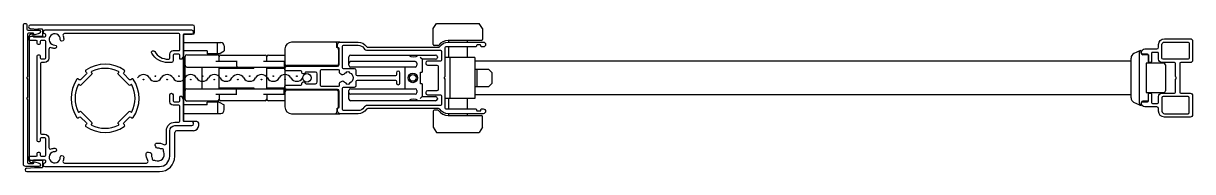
# Model space of a CAD drawing. Header units: inches. Extents: x 1985 to 11287, y 379 to 3234.
# Drawn here: x 7839.33 to 7852.86, y 1600.42 to 1602.13 of the extents above; entities that cross this region are included whole.
import ezdxf

# ---------------------------------------------------------------- set-up
doc = ezdxf.new("R2010")
doc.units = ezdxf.units.IN
doc.header["$MEASUREMENT"] = 0
doc.layers.get('0').update_dxf_attribs({"linetype": 'CONTINUOUS'})
doc.layers.add('screen 99', color=4, linetype='CONTINUOUS')

# ---------------------------------------------------------------- blocks, each defined once
blk = doc.blocks.new('_Screen01')
for centre in [(5.2, 0.5), (1.73, -0.5)]:
    blk.add_circle(centre, 0.1)
for centre, start, end in [((1.73, -1), 30, 150), ((5.2, 1), 210, 330)]:
    blk.add_arc(centre, 2, start, end)

msp = doc.modelspace()

# ---------------------------------------------------------------- linework, layer by layer
at = {"layer": 'screen 99'}
for p, q in [((7839.411431, 1602.072424), (7839.502287, 1602.064475)), ((7841.295033, 1602.111719), (7839.413147, 1602.111719)), ((7839.554879, 1602.064475), (7839.502287, 1602.064475)), ((7839.554879, 1602.064475), (7839.554879, 1601.981798)), ((7841.314718, 1602.025105), (7841.314718, 1602.092034)), ((7844.075475, 1602.072349), (7844.114845, 1602.131404)), ((7844.075475, 1601.88731), (7844.075475, 1602.072349)), ((7844.114845, 1602.131404), (7844.60697, 1602.131404)), ((7844.64634, 1602.072349), (7844.60697, 1602.131404)), ((7844.64634, 1602.072349), (7844.64634, 1601.946365)), ((7839.401336, 1601.962113), (7839.401336, 1600.568415)), ((7839.554879, 1601.981798), (7839.421021, 1601.981798)), ((7841.184797, 1602.00542), (7841.184797, 1600.997548)), ((7841.295033, 1602.00542), (7841.184797, 1602.00542)), ((7841.184797, 1601.009359), (7841.184797, 1601.993609)), ((7841.184797, 1601.910932), (7841.617867, 1601.910932)), ((7841.578497, 1601.781011), (7841.578497, 1601.910932)), ((7842.996737, 1601.914869), (7842.437683, 1601.914869)), ((7842.961304, 1601.854665), (7842.961304, 1601.895184)), ((7844.634529, 1601.934554), (7844.248703, 1601.934554)), ((7844.25264, 1601.934554), (7844.25264, 1601.914869)), ((7844.469175, 1601.934554), (7844.469175, 1601.914869)), ((7841.460387, 1601.812507), (7841.184797, 1601.812507)), ((7841.224167, 1601.7692), (7841.578497, 1601.7692)), ((7841.460387, 1601.812507), (7841.460387, 1601.781011)), ((7841.598182, 1601.781011), (7841.460387, 1601.781011)), ((7841.511568, 1601.7692), (7841.511568, 1601.781011)), ((7841.570623, 1601.781011), (7841.570623, 1601.7692)), ((7841.598182, 1601.781011), (7841.657237, 1601.812507)), ((7841.617867, 1601.765263), (7842.129677, 1601.765263)), ((7841.657237, 1601.871562), (7841.657237, 1601.812507)), ((7842.169047, 1601.765263), (7842.358943, 1601.765263)), ((7842.358943, 1601.836129), (7842.358943, 1601.166839)), ((7842.980989, 1601.828255), (7842.980989, 1601.662901)), ((7843.118784, 1601.765263), (7844.103034, 1601.765263)), ((7844.129613, 1601.875499), (7844.087286, 1601.875499)), ((7844.25264, 1601.859751), (7844.25264, 1601.737704)), ((7844.469175, 1601.859751), (7844.469175, 1601.737704)), ((7852.248012, 1601.815337), (7852.180802, 1601.783996)), ((7852.245129, 1601.206209), (7852.245129, 1601.796759)), ((7852.264814, 1601.788885), (7852.264814, 1601.804633)), ((7852.347491, 1601.7692), (7852.284499, 1601.7692)), ((7852.347491, 1601.7692), (7852.347491, 1601.670775)), ((7841.168439, 1601.718019), (7841.145427, 1601.718019)), ((7841.204482, 1601.253453), (7841.204482, 1601.749515)), ((7841.224167, 1601.627468), (7842.358943, 1601.627468)), ((7841.401332, 1601.3755), (7841.401332, 1601.627468)), ((7841.798969, 1601.69046), (7841.558812, 1601.69046)), ((7841.598182, 1601.69046), (7841.598182, 1601.749515)), ((7841.598182, 1601.3755), (7841.598182, 1601.627468)), ((7841.798969, 1601.698334), (7841.798969, 1601.647153)), ((7841.999756, 1601.627468), (7841.999756, 1601.615657)), ((7842.350149, 1601.69046), (7842.109992, 1601.69046)), ((7842.149362, 1601.69046), (7842.149362, 1601.745578)), ((7842.149362, 1601.3755), (7842.149362, 1601.627468)), ((7842.350149, 1601.698334), (7842.350149, 1601.647153)), ((7842.961304, 1601.643216), (7842.378628, 1601.643216)), ((7843.099099, 1601.647153), (7843.099099, 1601.745578)), ((7843.866814, 1601.69046), (7843.118784, 1601.69046)), ((7843.866814, 1601.627468), (7843.118784, 1601.627468)), ((7843.748704, 1601.3755), (7843.748704, 1601.627468)), ((7843.886499, 1601.670775), (7843.886499, 1601.647153)), ((7843.945554, 1601.718019), (7843.925588, 1601.737704)), ((7844.103034, 1601.718019), (7843.945554, 1601.718019)), ((7843.945554, 1601.718019), (7843.945554, 1601.568413)), ((7844.122719, 1601.745578), (7844.122719, 1601.737704)), ((7844.555789, 1601.737704), (7844.209333, 1601.737704)), ((7844.268388, 1601.737704), (7844.268388, 1601.265264)), ((7844.555789, 1601.737704), (7844.555789, 1601.265264)), ((7852.146704, 1601.272493), (7852.146704, 1601.730474)), ((7852.323869, 1601.670775), (7852.323869, 1601.332193)), ((7852.524656, 1601.670775), (7852.323869, 1601.670775)), ((7852.544341, 1601.65109), (7852.544341, 1601.351878)), ((7841.598182, 1601.615657), (7841.999756, 1601.615657)), ((7842.149362, 1601.615657), (7842.358943, 1601.615657)), ((7843.929806, 1601.568413), (7843.945554, 1601.568413)), ((7843.929806, 1601.434555), (7843.929806, 1601.568413)), ((7844.579411, 1601.599909), (7844.579411, 1601.403059)), ((7844.756576, 1601.560539), (7844.717206, 1601.599909)), ((7841.224167, 1601.3755), (7842.358943, 1601.3755)), ((7841.598182, 1601.387311), (7841.999756, 1601.387311)), ((7841.798969, 1601.304634), (7841.798969, 1601.355815)), ((7841.999756, 1601.387311), (7841.999756, 1601.3755)), ((7842.149362, 1601.387311), (7842.358943, 1601.387311)), ((7842.350149, 1601.304634), (7842.350149, 1601.355815)), ((7842.961304, 1601.359752), (7842.378628, 1601.359752)), ((7843.099099, 1601.25739), (7843.099099, 1601.355815)), ((7843.118784, 1601.3755), (7843.866814, 1601.3755)), ((7843.886499, 1601.355815), (7843.886499, 1601.332193)), ((7843.945554, 1601.434555), (7843.929806, 1601.434555)), ((7843.945554, 1601.434555), (7843.945554, 1601.284949)), ((7844.756576, 1601.442429), (7844.717206, 1601.403059)), ((7841.168439, 1601.284949), (7841.145427, 1601.284949)), ((7841.578497, 1601.233768), (7841.224167, 1601.233768)), ((7841.598182, 1601.221957), (7841.460387, 1601.221957)), ((7841.460387, 1601.190461), (7841.460387, 1601.221957)), ((7841.511568, 1601.221957), (7841.511568, 1601.233768)), ((7841.558812, 1601.312508), (7841.798969, 1601.312508)), ((7841.570623, 1601.233768), (7841.570623, 1601.221957)), ((7841.578497, 1601.221957), (7841.578497, 1601.092036)), ((7841.598182, 1601.312508), (7841.598182, 1601.253453)), ((7841.598182, 1601.221957), (7841.657237, 1601.190461)), ((7842.129677, 1601.237705), (7841.617867, 1601.237705)), ((7842.109992, 1601.312508), (7842.350149, 1601.312508)), ((7842.149362, 1601.312508), (7842.149362, 1601.25739)), ((7842.358943, 1601.237705), (7842.169047, 1601.237705)), ((7842.980989, 1601.174713), (7842.980989, 1601.340067)), ((7843.866814, 1601.312508), (7843.118784, 1601.312508)), ((7844.103034, 1601.237705), (7843.118784, 1601.237705)), ((7843.945554, 1601.284949), (7843.925588, 1601.265264)), ((7843.945554, 1601.284949), (7844.103034, 1601.284949)), ((7844.122719, 1601.265264), (7844.122719, 1601.25739)), ((7844.555789, 1601.265264), (7844.209333, 1601.265264)), ((7844.25264, 1601.265264), (7844.25264, 1601.143217)), ((7844.469175, 1601.265264), (7844.469175, 1601.143217)), ((7852.248012, 1601.18763), (7852.180802, 1601.218971)), ((7852.264814, 1601.214083), (7852.264814, 1601.198335)), ((7852.347491, 1601.233768), (7852.284499, 1601.233768)), ((7852.323869, 1601.332193), (7852.524656, 1601.332193)), ((7852.347491, 1601.233768), (7852.347491, 1601.332193)), ((7841.460387, 1601.190461), (7841.184797, 1601.190461)), ((7841.184797, 1601.092036), (7841.617867, 1601.092036)), ((7841.657237, 1601.131406), (7841.657237, 1601.190461)), ((7842.437683, 1601.088099), (7842.996737, 1601.088099)), ((7842.961304, 1601.148302), (7842.961304, 1601.107784)), ((7844.075475, 1601.115658), (7844.075475, 1600.930619)), ((7844.129613, 1601.127469), (7844.087286, 1601.127469)), ((7844.25264, 1601.088099), (7844.25264, 1601.068414)), ((7844.469175, 1601.088099), (7844.469175, 1601.068414)), ((7841.342277, 1600.997548), (7841.184797, 1600.997548)), ((7841.361962, 1600.950304), (7841.361962, 1600.977863)), ((7844.248703, 1601.068414), (7844.634529, 1601.068414)), ((7844.64634, 1600.930619), (7844.64634, 1601.056603)), ((7841.086372, 1600.595974), (7841.086372, 1600.871564)), ((7841.302907, 1600.891249), (7841.106057, 1600.891249)), ((7844.075475, 1600.930619), (7844.114845, 1600.871564)), ((7844.114845, 1600.871564), (7844.60697, 1600.871564)), ((7844.64634, 1600.930619), (7844.60697, 1600.871564)), ((7839.554879, 1600.54873), (7839.421021, 1600.54873)), ((7839.554879, 1600.54873), (7839.554879, 1600.466053)), ((7839.372061, 1600.458104), (7839.462917, 1600.466053)), ((7839.373777, 1600.418809), (7840.909207, 1600.418809)), ((7839.462917, 1600.466053), (7839.554879, 1600.466053))]:
    msp.add_line(p, q, dxfattribs=at)
for points in [[(7839.361966, 1600.477864, -0.414213562), (7839.334407, 1600.505423), (7839.334407, 1602.119593, -0.414213562), (7839.346218, 1602.131404), (7839.361966, 1602.131404, -0.414213562), (7839.373777, 1602.119593), (7839.373777, 1602.064475, 0.414213562), (7839.385588, 1602.052664), (7839.511572, 1602.052664, -0.855700792), (7839.517584, 1602.014234), (7839.466733, 1601.997922, -0.50834698), (7839.456454, 1602.00542), (7839.456454, 1602.009357, 0.414213562), (7839.44858, 1602.017231), (7839.393462, 1602.017231, 0.414213562), (7839.381651, 1602.00542), (7839.381651, 1601.519341, -0.131652498), (7839.380596, 1601.515404), (7839.374831, 1601.505421, 0.267949192), (7839.374831, 1601.497547), (7839.380596, 1601.487563, -0.131652498), (7839.381651, 1601.483626), (7839.381651, 1601.283121, -0.131652498), (7839.380596, 1601.279184), (7839.374831, 1601.269201, 0.267949192), (7839.374831, 1601.261327), (7839.380596, 1601.251343, -0.131652498), (7839.381651, 1601.247406), (7839.381651, 1600.525108, 0.414213562), (7839.393462, 1600.513297), (7839.44858, 1600.513297, 0.414213562), (7839.456454, 1600.521171), (7839.456454, 1600.525108, -0.50834698), (7839.466733, 1600.532605), (7839.517584, 1600.516293, -0.855700792), (7839.511572, 1600.477864)], [(7842.713273, 1601.434555, 0.414213562), (7842.732958, 1601.45424), (7842.732958, 1601.548728, 0.414213562), (7842.713273, 1601.568413), (7842.605396, 1601.568413, 0.323907171), (7842.594177, 1601.560293, -0.852497554), (7842.555793, 1601.566444), (7842.555793, 1601.57235, 0.414213562), (7842.543982, 1601.584161), (7842.370754, 1601.584161, -0.414213562), (7842.358943, 1601.595972), (7842.358943, 1601.607783, -0.414213562), (7842.386502, 1601.635342), (7842.969178, 1601.635342, 0.414213562), (7842.988863, 1601.655027), (7842.988863, 1601.836459, 0.365977382), (7842.97902, 1601.848105, -0.365977382), (7842.969178, 1601.859751), (7842.969178, 1601.88731, -0.414213562), (7842.996737, 1601.914869), (7843.205398, 1601.914869, -0.245392684), (7843.302325, 1601.86425, 0.245392684), (7843.31848, 1601.855814), (7844.135621, 1601.855814, 0.245392684), (7844.151776, 1601.86425, -0.245392684), (7844.248703, 1601.914869), (7844.654214, 1601.914869, -1), (7844.654214, 1601.859751), (7844.634529, 1601.859751, -0.414213562), (7844.626655, 1601.867625), (7844.626655, 1601.875499, 0.414213562), (7844.618781, 1601.883373), (7844.583348, 1601.883373, 0.414213562), (7844.575474, 1601.875499), (7844.575474, 1601.867625, -0.414213562), (7844.5676, 1601.859751), (7844.221144, 1601.859751, 0.414213562), (7844.209333, 1601.84794), (7844.209333, 1601.519341, -0.131652498), (7844.208278, 1601.515404), (7844.202514, 1601.505421, 0.267949192), (7844.202514, 1601.497547), (7844.208278, 1601.487563, -0.131652498), (7844.209333, 1601.483626), (7844.209333, 1601.155028, 0.414213562), (7844.221144, 1601.143217), (7844.5676, 1601.143217, -0.414213562), (7844.575474, 1601.135343), (7844.575474, 1601.127469, 0.414213562), (7844.583348, 1601.119595), (7844.618781, 1601.119595, 0.414213562), (7844.626655, 1601.127469), (7844.626655, 1601.135343, -0.414213562), (7844.634529, 1601.143217), (7844.654214, 1601.143217, -1), (7844.654214, 1601.088099), (7844.248703, 1601.088099, -0.245392684), (7844.151776, 1601.138717, 0.245392684), (7844.135621, 1601.147154), (7843.31848, 1601.147154, 0.245392684), (7843.302325, 1601.138717, -0.245392684), (7843.205398, 1601.088099), (7842.996737, 1601.088099, -0.414213562), (7842.969178, 1601.115658), (7842.969178, 1601.143217, -0.365977382), (7842.97902, 1601.154862, 0.365977382), (7842.988863, 1601.166508), (7842.988863, 1601.347941, 0.414213562), (7842.969178, 1601.367626), (7842.386502, 1601.367626, -0.414213562), (7842.358943, 1601.395185), (7842.358943, 1601.406996, -0.414213562), (7842.370754, 1601.418807), (7842.543982, 1601.418807, 0.414213562), (7842.555793, 1601.430618), (7842.555793, 1601.436523, -0.852497554), (7842.594177, 1601.442675, 0.323907171), (7842.605396, 1601.434555)], [(7852.53253, 1601.914869), (7852.80812, 1601.914869, -0.414213562), (7852.819931, 1601.903058), (7852.819931, 1601.72983, -0.414213562), (7852.80812, 1601.718019), (7852.516782, 1601.718019, -0.414213562), (7852.504971, 1601.72983), (7852.504971, 1601.88731, -0.414213562)], [(7843.024296, 1601.867625, -0.414213562), (7843.036107, 1601.879436), (7843.205398, 1601.879436, -0.245392684), (7843.273247, 1601.844003, 0.245392684), (7843.31848, 1601.820381), (7844.158152, 1601.820381, -0.414213562), (7844.169963, 1601.80857), (7844.169963, 1601.708176, -0.414213562), (7844.158152, 1601.696365), (7844.008546, 1601.696365, 0.414213562), (7843.988861, 1601.67668), (7843.988861, 1601.668806, 0.414213562), (7844.008546, 1601.649121), (7844.118782, 1601.649121, -0.414213562), (7844.130593, 1601.63731), (7844.130593, 1601.365657, -0.414213562), (7844.118782, 1601.353846), (7844.008546, 1601.353846, 0.414213562), (7843.988861, 1601.334161), (7843.988861, 1601.326287, 0.414213562), (7844.008546, 1601.306602), (7844.158152, 1601.306602, -0.414213562), (7844.169963, 1601.294791), (7844.169963, 1601.194398, -0.414213562), (7844.158152, 1601.182587), (7843.31848, 1601.182587, 0.245392684), (7843.273247, 1601.158965, -0.245392684), (7843.205398, 1601.123532), (7843.036107, 1601.123532, -0.414213562), (7843.024296, 1601.135343), (7843.024296, 1601.383374, -0.414213562), (7843.036107, 1601.395185), (7843.166028, 1601.395185, 0.414213562), (7843.185713, 1601.41487), (7843.185713, 1601.464082, -0.414213562), (7843.197524, 1601.475893), (7843.638468, 1601.475893, -0.414213562), (7843.650279, 1601.464082), (7843.650279, 1601.442429, 1), (7843.689649, 1601.442429), (7843.689649, 1601.560539, 1), (7843.650279, 1601.560539), (7843.650279, 1601.538885, -0.414213562), (7843.638468, 1601.527074), (7843.197524, 1601.527074, -0.414213562), (7843.185713, 1601.538885), (7843.185713, 1601.588098, 0.414213562), (7843.166028, 1601.607783), (7843.036107, 1601.607783, -0.414213562), (7843.024296, 1601.619594)], [(7840.057393, 1600.940051, 0.308651193), (7840.50118, 1600.940051, 0.470000501), (7840.502875, 1600.958159), (7840.495037, 1600.965997, -0.414213562), (7840.495037, 1600.9827), (7840.56185, 1601.049513, -0.414213562), (7840.578554, 1601.049513), (7840.586391, 1601.041676, 0.470000501), (7840.604499, 1601.04337, 0.308651193), (7840.604499, 1601.487157, 0.470000501), (7840.586391, 1601.488852), (7840.578554, 1601.481014, -0.414213562), (7840.56185, 1601.481014), (7840.495037, 1601.547827, -0.414213562), (7840.495037, 1601.564531), (7840.502875, 1601.572368, 0.470000501), (7840.50118, 1601.590476, 0.308651193), (7840.057393, 1601.590476, 0.470000501), (7840.055699, 1601.572368), (7840.063536, 1601.564531, -0.414213562), (7840.063536, 1601.547827), (7839.996723, 1601.481014, -0.414213562), (7839.98002, 1601.481014), (7839.972182, 1601.488852, 0.470000501), (7839.954074, 1601.487157, 0.308651193), (7839.954074, 1601.04337, 0.470000501), (7839.972182, 1601.041676), (7839.98002, 1601.049513, -0.414213562), (7839.996723, 1601.049513), (7840.063536, 1600.9827, -0.414213562), (7840.063536, 1600.965997), (7840.055699, 1600.958159, 0.470000501)], [(7840.434969, 1600.955756, 0.511162443), (7840.436998, 1600.968358), (7840.431008, 1600.974348, -0.414213562), (7840.431008, 1600.985484), (7840.559066, 1601.113542, -0.414213562), (7840.570202, 1601.113542), (7840.576192, 1601.107552, 0.511162443), (7840.588794, 1601.109582, 0.23733328), (7840.588794, 1601.420946, 0.511162443), (7840.576192, 1601.422975), (7840.570202, 1601.416985, -0.414213562), (7840.559066, 1601.416985), (7840.431008, 1601.545043, -0.414213562), (7840.431008, 1601.556179), (7840.436998, 1601.562169, 0.511162443), (7840.434969, 1601.574771, 0.23733328), (7840.123605, 1601.574771, 0.511162443), (7840.121575, 1601.562169), (7840.127565, 1601.556179, -0.414213562), (7840.127565, 1601.545043), (7839.999507, 1601.416985, -0.414213562), (7839.988371, 1601.416985), (7839.982381, 1601.422975, 0.511162443), (7839.969779, 1601.420946, 0.23733328), (7839.969779, 1601.109582, 0.511162443), (7839.982381, 1601.107552), (7839.988371, 1601.113542, -0.414213562), (7839.999507, 1601.113542), (7840.127565, 1600.985484, -0.414213562), (7840.127565, 1600.974348), (7840.121575, 1600.968358, 0.511162443), (7840.123605, 1600.955756, 0.23733328)], [(7843.068228, 1601.441444, -0.125502335), (7843.041803, 1601.457905, 0.345430296), (7843.017747, 1601.461334), (7842.994768, 1601.448067, 0.267949192), (7842.988863, 1601.437839), (7842.988863, 1601.41487, -0.414213562), (7842.977052, 1601.403059), (7842.784139, 1601.403059, -0.414213562), (7842.772328, 1601.41487), (7842.772328, 1601.588098, -0.414213562), (7842.784139, 1601.599909), (7842.977052, 1601.599909, -0.414213562), (7842.988863, 1601.588098), (7842.988863, 1601.565128, 0.267949192), (7842.994768, 1601.5549), (7843.018118, 1601.541419, 0.34688676), (7843.041577, 1601.544825, -0.126823654), (7843.068228, 1601.561523, -0.774596669), (7843.106348, 1601.561523, -0.731722677), (7843.106348, 1601.441444, -0.774596669)], [(7852.53253, 1601.088099), (7852.80812, 1601.088099, 0.414213562), (7852.819931, 1601.09991), (7852.819931, 1601.273138, 0.414213562), (7852.80812, 1601.284949), (7852.516782, 1601.284949, 0.414213562), (7852.504971, 1601.273138), (7852.504971, 1601.115658, 0.414213562)]]:
    msp.add_lwpolyline(points, format="xyb", close=True, dxfattribs=at)
for points in [[(7841.168439, 1601.718019), (7841.183742, 1601.744523, 0.131652498), (7841.184797, 1601.74846), (7841.184797, 1601.993609, -0.414213562), (7841.196608, 1602.00542), (7841.283222, 1602.00542, 0.414213562), (7841.302907, 1602.025105), (7841.302907, 1602.032979, 0.414213562), (7841.283222, 1602.052664), (7839.582438, 1602.052664, 0.939220534), (7839.579977, 1602.013448, -0.377964473), (7839.590312, 1602.00173), (7839.590312, 1601.985735, -0.414213562), (7839.578501, 1601.973924), (7839.456454, 1601.973924, -0.414213562), (7839.44858, 1601.981798), (7839.44858, 1601.997546, 0.414213562), (7839.440706, 1602.00542), (7839.432832, 1602.00542, 0.414213562), (7839.393462, 1601.96605), (7839.393462, 1601.950302, 0.414213562), (7839.405273, 1601.938491), (7839.480076, 1601.938491, -0.414213562), (7839.491887, 1601.92668), (7839.491887, 1601.903058, 0.414213562), (7839.503698, 1601.891247), (7839.519446, 1601.891247, 0.414213562), (7839.531257, 1601.903058), (7839.531257, 1601.92668, -0.414213562), (7839.543068, 1601.938491), (7839.578501, 1601.938491, -0.414213562), (7839.590312, 1601.92668), (7839.590312, 1601.72983, -0.414213562), (7839.578501, 1601.718019), (7839.543068, 1601.718019, -0.414213562), (7839.531257, 1601.72983), (7839.531257, 1601.753452, 0.414213562), (7839.519446, 1601.765263), (7839.503698, 1601.765263, 0.414213562), (7839.491887, 1601.753452), (7839.491887, 1600.777076, 0.414213562), (7839.503698, 1600.765265), (7839.519446, 1600.765265, 0.414213562), (7839.531257, 1600.777076), (7839.531257, 1600.800698, -0.414213562), (7839.543068, 1600.812509), (7839.578501, 1600.812509, -0.414213562), (7839.590312, 1600.800698), (7839.590312, 1600.603848, -0.414213562), (7839.578501, 1600.592037), (7839.543068, 1600.592037, -0.414213562), (7839.531257, 1600.603848), (7839.531257, 1600.62747, 0.414213562), (7839.519446, 1600.639281), (7839.503698, 1600.639281, 0.414213562), (7839.491887, 1600.62747), (7839.491887, 1600.603848, -0.414213562), (7839.480076, 1600.592037), (7839.405273, 1600.592037, 0.414213562), (7839.393462, 1600.580226), (7839.393462, 1600.564478, 0.414213562), (7839.432832, 1600.525108), (7839.440706, 1600.525108, 0.414213562), (7839.44858, 1600.532982), (7839.44858, 1600.54873, -0.414213562), (7839.456454, 1600.556604), (7839.578501, 1600.556604, -0.414213562), (7839.590312, 1600.544793), (7839.590312, 1600.528798, -0.377964473), (7839.579977, 1600.517079, 0.939220534), (7839.582438, 1600.477864), (7840.909207, 1600.477864, 0.414213562), (7841.027317, 1600.595974), (7841.027317, 1600.891249, -0.414213562), (7841.086372, 1600.950304), (7841.283222, 1600.950304, 0.414213562), (7841.302907, 1600.969989), (7841.302907, 1600.977863, 0.414213562), (7841.283222, 1600.997548), (7841.196608, 1600.997548, -0.414213562), (7841.184797, 1601.009359), (7841.184797, 1601.254508, 0.131652498), (7841.183742, 1601.258445), (7841.168439, 1601.284949)], [(7841.145427, 1601.718019), (7841.145427, 1601.765263, 0.414213562), (7841.133616, 1601.777074), (7841.078498, 1601.777074, 0.414213562), (7841.066687, 1601.765263), (7841.066687, 1601.698334, -0.414213562), (7841.047002, 1601.678649), (7841.007632, 1601.678649, -0.267949192), (7840.820107, 1601.786916, -1), (7840.854202, 1601.806601, 0.267949192), (7841.007632, 1601.718019), (7841.015506, 1601.718019, 0.414213562), (7841.027317, 1601.72983), (7841.027317, 1601.777074, -0.414213562), (7841.066687, 1601.816444), (7841.133616, 1601.816444, 0.414213562), (7841.145427, 1601.828255), (7841.145427, 1602.001483, 0.414213562), (7841.133616, 1602.013294), (7839.811275, 1602.013294, 0.533909272), (7839.793074, 1601.98611, -0.104861434), (7839.800903, 1601.943538, -1), (7839.761547, 1601.944605, 2.509845705), (7839.69837, 1601.881428, -1), (7839.699437, 1601.842072, -0.104861434), (7839.656866, 1601.849901, 0.533909272), (7839.629682, 1601.831701), (7839.629682, 1601.72983, -0.414213562), (7839.578501, 1601.678649), (7839.543068, 1601.678649, 0.414213562), (7839.531257, 1601.666838), (7839.531257, 1600.86369, 0.414213562), (7839.543068, 1600.851879), (7839.578501, 1600.851879, -0.414213562)], [(7852.445916, 1601.796759), (7852.394735, 1601.796759, 0.414213562), (7852.382924, 1601.784948), (7852.382924, 1601.686523, -0.414213562), (7852.37505, 1601.678649), (7852.355365, 1601.678649, -0.414213562), (7852.347491, 1601.686523), (7852.347491, 1601.765263, 0.414213562), (7852.33568, 1601.777074), (7852.280562, 1601.777074, -0.414213562), (7852.268751, 1601.788885), (7852.268751, 1601.796759, -0.414213562), (7852.308121, 1601.836129), (7852.445916, 1601.836129, 0.414213562), (7852.465601, 1601.855814), (7852.465601, 1601.88731, -0.414213562), (7852.53253, 1601.954239), (7852.831742, 1601.954239, -0.414213562), (7852.859301, 1601.92668), (7852.859301, 1601.706208, -0.414213562), (7852.831742, 1601.678649), (7852.721506, 1601.678649, 0.414213562), (7852.709695, 1601.666838), (7852.709695, 1601.33613, 0.414213562), (7852.721506, 1601.324319), (7852.831742, 1601.324319, -0.414213562), (7852.859301, 1601.29676), (7852.859301, 1601.076288, -0.414213562), (7852.831742, 1601.048729), (7852.53253, 1601.048729, -0.414213562), (7852.465601, 1601.115658), (7852.465601, 1601.147154, 0.414213562), (7852.445916, 1601.166839), (7852.308121, 1601.166839, -0.414213562), (7852.268751, 1601.206209), (7852.268751, 1601.214083, -0.414213562), (7852.280562, 1601.225894), (7852.33568, 1601.225894, 0.414213562), (7852.347491, 1601.237705), (7852.347491, 1601.316445, -0.414213562), (7852.355365, 1601.324319), (7852.37505, 1601.324319, -0.414213562), (7852.382924, 1601.316445), (7852.382924, 1601.21802, 0.414213562), (7852.394735, 1601.206209), (7852.45379, 1601.206209, 0.414213562), (7852.465601, 1601.21802), (7852.465601, 1601.284949, -0.414213562), (7852.504971, 1601.324319), (7852.65064, 1601.324319, 0.414213562), (7852.662451, 1601.33613), (7852.662451, 1601.483626, -0.131652498), (7852.663506, 1601.487563), (7852.66927, 1601.497547, 0.267949192), (7852.66927, 1601.505421), (7852.663506, 1601.515404, -0.131652498), (7852.662451, 1601.519341), (7852.662451, 1601.666838, 0.414213562), (7852.65064, 1601.678649), (7852.504971, 1601.678649, -0.414213562), (7852.465601, 1601.718019), (7852.465601, 1601.784948, 0.414213562), (7852.45379, 1601.796759), (7852.394735, 1601.796759)], [(7839.578501, 1600.851879, -0.414213562), (7839.629682, 1600.800698), (7839.629682, 1600.698827, 0.533909272), (7839.656866, 1600.680626, -0.104861434), (7839.699437, 1600.688455, -1), (7839.69837, 1600.649099, 2.509845705), (7839.761547, 1600.585922, -1), (7839.800903, 1600.586989, -0.104861434), (7839.793074, 1600.544418, 0.533909272), (7839.811275, 1600.517234), (7840.757706, 1600.517234, 0.582317023), (7840.774605, 1600.547013, -0.158043159), (7840.756188, 1600.627492, -0.465926262), (7840.78089, 1600.644766), (7840.800256, 1600.639577, -0.353997292), (7840.814819, 1600.619541, 0.121062731), (7840.821527, 1600.584477, -0.159587181), (7840.822915, 1600.572302, 0.538815906), (7840.846165, 1600.549052, -0.159587181), (7840.85834, 1600.547665, 0.695482376), (7840.957516, 1600.64684, -0.159587181), (7840.956128, 1600.659015, 0.538815906), (7840.932878, 1600.682265, -0.159587181), (7840.920703, 1600.683653, 0.121062731), (7840.885639, 1600.690361, -0.353997292), (7840.865603, 1600.704924), (7840.860414, 1600.72429, -0.465926262), (7840.877688, 1600.748993, -0.158043159), (7840.958167, 1600.730575, 0.582317023), (7840.987947, 1600.747475), (7840.987947, 1600.891249, -0.414213562), (7841.086372, 1600.989674), (7841.133616, 1600.989674, 0.414213562), (7841.145427, 1601.001485), (7841.145427, 1601.174713, 0.414213562), (7841.133616, 1601.186524), (7841.066687, 1601.186524, -0.414213562), (7841.027317, 1601.225894), (7841.027317, 1601.304634, -1), (7841.066687, 1601.304634), (7841.066687, 1601.237705, 0.414213562), (7841.078498, 1601.225894), (7841.133616, 1601.225894, 0.414213562), (7841.145427, 1601.237705), (7841.145427, 1601.284949, 0.414213562)]]:
    msp.add_lwpolyline(points, format="xyb", dxfattribs=at)
for points in [[(7844.555789, 1601.698334), (7852.146704, 1601.698334)], [(7844.717206, 1601.599909), (7844.555789, 1601.599909)], [(7844.756576, 1601.442429), (7844.756576, 1601.560539)], [(7844.555789, 1601.403059), (7844.717206, 1601.403059)], [(7852.146704, 1601.304634), (7844.555789, 1601.304634)]]:
    msp.add_lwpolyline(points, dxfattribs=at)
for centre, radius in [((7842.614848, 1601.501484), 0.049213), ((7843.839255, 1601.501484), 0.055118), ((7843.839255, 1601.501484), 0.03937)]:
    msp.add_circle(centre, radius, dxfattribs=at)
for centre, radius, start, end in [((7839.413147, 1602.092034), 0.019685, 90, 265), ((7841.295033, 1602.092034), 0.019685, 0, 90), ((7841.295033, 1602.025105), 0.019685, 270, 0), ((7839.421021, 1601.962113), 0.019685, 90, 180), ((7841.617867, 1601.871562), 0.03937, 0, 90), ((7842.437683, 1601.836129), 0.07874, 90, 180), ((7842.941619, 1601.895184), 0.019685, 0, 90), ((7844.248703, 1601.796759), 0.137795, 90, 142.7522191), ((7844.634529, 1601.946365), 0.011811, 270, 0), ((7841.224167, 1601.749515), 0.019685, 90, 180), ((7841.578497, 1601.749515), 0.019685, 0, 90), ((7841.617867, 1601.745578), 0.019685, 90, 180), ((7842.129677, 1601.745578), 0.019685, 0, 90), ((7842.169047, 1601.745578), 0.019685, 90, 180), ((7842.95343, 1601.828255), 0.027559, 0, 73.3984505), ((7843.118784, 1601.745578), 0.019685, 90, 180), ((7843.847129, 1601.844003), 0.098425, 233.1301024, 306.8698976), ((7844.087286, 1601.88731), 0.011811, 180, 270), ((7844.103034, 1601.745578), 0.019685, 0, 90), ((7844.129613, 1601.88731), 0.011811, 270, 322.7522191), ((7852.205759, 1601.730474), 0.059055, 115, 180), ((7852.253003, 1601.804633), 0.011811, 0, 115), ((7852.284499, 1601.788885), 0.019685, 180, 270), ((7841.224167, 1601.647153), 0.019685, 180, 270), ((7842.378628, 1601.662901), 0.019685, 180, 270), ((7842.961304, 1601.662901), 0.019685, 270, 0), ((7843.118784, 1601.670775), 0.019685, 90, 180), ((7843.118784, 1601.647153), 0.019685, 180, 270), ((7843.866814, 1601.670775), 0.019685, 0, 90), ((7843.866814, 1601.647153), 0.019685, 270, 0), ((7844.103034, 1601.737704), 0.019685, 270, 0), ((7852.524656, 1601.65109), 0.019685, 0, 90), ((7841.224167, 1601.355815), 0.019685, 90, 180), ((7842.378628, 1601.340067), 0.019685, 90, 180), ((7842.961304, 1601.340067), 0.019685, 0, 90), ((7843.118784, 1601.355815), 0.019685, 90, 180), ((7843.866814, 1601.355815), 0.019685, 0, 90), ((7852.524656, 1601.351878), 0.019685, 270, 0), ((7841.224167, 1601.253453), 0.019685, 180, 270), ((7841.578497, 1601.253453), 0.019685, 270, 0), ((7841.617867, 1601.25739), 0.019685, 180, 270), ((7842.129677, 1601.25739), 0.019685, 270, 0), ((7842.169047, 1601.25739), 0.019685, 180, 270), ((7843.118784, 1601.332193), 0.019685, 180, 270), ((7843.118784, 1601.25739), 0.019685, 180, 270), ((7843.847129, 1601.158965), 0.098425, 53.1301024, 126.8698976), ((7843.866814, 1601.332193), 0.019685, 270, 0), ((7844.103034, 1601.265264), 0.019685, 0, 90), ((7844.103034, 1601.25739), 0.019685, 270, 0), ((7852.205759, 1601.272493), 0.059055, 180, 245), ((7852.284499, 1601.214083), 0.019685, 90, 180), ((7841.617867, 1601.131406), 0.03937, 270, 0), ((7842.437683, 1601.166839), 0.07874, 180, 270), ((7842.941619, 1601.107784), 0.019685, 270, 360), ((7842.95343, 1601.174713), 0.027559, 286.6015495, 0), ((7844.087286, 1601.115658), 0.011811, 90, 180), ((7844.129613, 1601.115658), 0.011811, 37.2477809, 90), ((7844.248703, 1601.206209), 0.137795, 217.2477809, 270), ((7852.253003, 1601.198335), 0.011811, 245, 0), ((7841.302907, 1600.950304), 0.059055, 270, 0), ((7841.342277, 1600.977863), 0.019685, 0, 90), ((7844.634529, 1601.056603), 0.011811, 0, 90), ((7841.106057, 1600.871564), 0.019685, 90, 180), ((7839.421021, 1600.568415), 0.019685, 180, 270), ((7840.909207, 1600.595974), 0.177165, 270, 0), ((7839.373777, 1600.438494), 0.019685, 95, 270)]:
    msp.add_arc(centre, radius, start, end, dxfattribs=at)
for centre, major_axis, ratio, start_param, end_param in [((7852.238927, 1601.796759), (0, 0.014342), 0.432412463, -1.570796327, 0), ((7841.815775, 1601.647153), (0, -0.019685), 0.853763131, 4.71238898, 6.283185307), ((7842.366955, 1601.647153), (0, -0.019685), 0.853763131, 4.71238898, 6.283185307)]:
    msp.add_ellipse(centre, major_axis=major_axis, ratio=ratio, start_param=start_param, end_param=end_param, dxfattribs=at)
at = {"layer": 'screen 99', "extrusion": (0, 0, -1)}
for centre, major_axis, ratio, start_param, end_param in [((7841.815775, 1601.355815), (0, 0.019685), 0.853763131, 4.71238898, 6.283185307), ((7842.366955, 1601.355815), (0, 0.019685), 0.853763131, 4.71238898, 6.283185307), ((7852.238927, 1601.206209), (0, 0.014342), 0.432412463, 1.570796327, 3.141592654)]:
    msp.add_ellipse(centre, major_axis=major_axis, ratio=ratio, start_param=start_param, end_param=end_param, dxfattribs=at)

# ---------------------------------------------------------------- block references
at = {"layer": 'screen 99', "xscale": 0.0393699999999626, "yscale": 0.0393699999999626, "zscale": 0.0393699999999626}
for p in [(7840.656292, 1601.501484), (7840.929055, 1601.501484), (7841.201819, 1601.501484), (7841.474582, 1601.501484), (7841.747345, 1601.501484), (7842.020109, 1601.501484), (7842.292872, 1601.501484)]:
    msp.add_blockref('_Screen01', p, dxfattribs=at)

doc.saveas('drawing.dxf')
